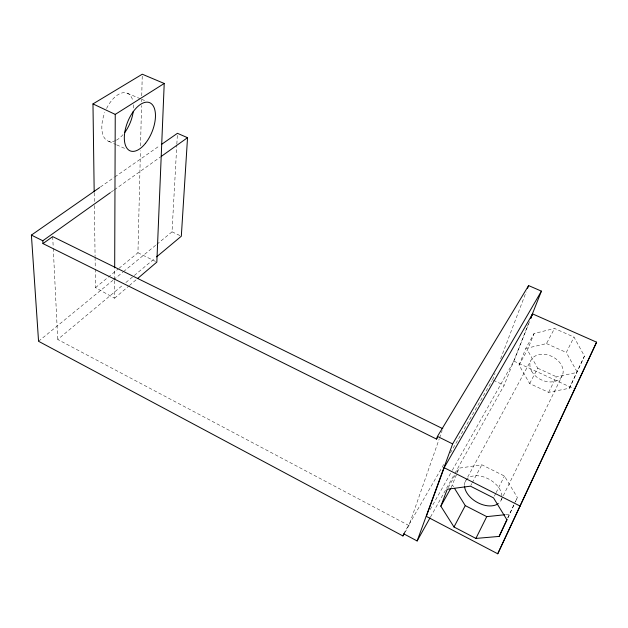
<?xml version="1.0" encoding="UTF-8"?>
<svg xmlns="http://www.w3.org/2000/svg" width="628" height="628" viewBox="0 0 628 628"><rect width="100%" height="100%" fill="white"/><g stroke="black" fill="none" stroke-linecap="round" stroke-linejoin="round"><path stroke-width="0.47" stroke-dasharray="3.14 2.35" d="M95.252 269.074L95.511 287.648L114.571 298.214L114.634 280.614M114.641 279.633L114.681 268.878M118.998 268.329L137.948 252.746L140.421 150.728M140.539 145.822L141.512 105.606M141.606 101.681L141.653 99.719M141.747 95.794L142.273 74.214M156.867 244.292L172.033 231.85L176.798 145.021M176.845 144.048L177.332 135.263M404.77 532.748L408.93 525.542L439.255 438.815M439.576 437.897L442.151 430.541M492.572 379.869L495.021 373.464M500.618 358.816L526.162 291.989M451.116 487.673L456.956 473.536M457.302 472.641L459.005 468.174L481.841 464.791L504.441 476.04L517.378 497.517L515.345 501.913M454.9 473.386L504.135 385.294L528.509 323.726M452.293 470.309L513.869 361.116L530.063 320.249M519.05 365.072L525.738 348.485L534.083 333.515L554.548 328.46L574.008 337.095L584.448 356.092L569.392 388.245L548.605 392.351L529.663 383.551L519.05 365.072L527.402 350.016L534.083 333.515M507.981 517.794L514.936 502.8M569.392 388.245L584.448 356.092M507.667 517.99L514.944 502.635M515.352 501.78L517.378 497.517M501.152 500.116L502.879 496.607M503.303 495.728L562.327 375.497M548.605 392.351L556.369 376.761L576.857 372.483M494.385 496.12L495.696 493.498M496.136 492.627L504.441 476.04M577.014 371.768L566.299 352.481L574.008 337.095M529.663 383.551L537.749 368.22L527.402 350.016M470.898 485.318L471.809 483.607M472.264 482.751L481.841 464.791M525.738 348.485L546.486 343.579L554.548 328.46M465.105 481.872L530.613 360.99M430.518 517.009L454.421 474.242M448.211 487.54L456.187 473.229M456.658 472.382L459.005 468.174M430.164 509.551L451.815 471.165M403.678 533.784L444.514 463.079M450.394 452.89L492.077 380.717M114.571 298.214L128.662 286.172M129.399 285.536L136.818 279.201M408.93 525.542L57.729 339.481L122.892 285.034M125.89 282.529L155.1 258.124M95.511 287.648L118.245 268.949M38.559 341.287L112.883 280.355M113.637 279.727L122.735 272.269M123.496 271.649L156.105 244.912M111.203 192.058L113.582 190.355M114.382 189.789L160.501 156.945M100.409 187.003L114.045 177.496M114.853 176.939L159.787 145.618M505.838 514.646L509.661 514.246M127.351 93.25L140.758 98.918M141.653 99.295L146.12 101.179M108.683 141.324L115.74 144.448M116.62 144.84L125.443 148.75M546.486 343.579L566.299 352.481M537.749 368.22L556.369 376.761M513.869 361.116L573.764 388.654M493.396 380.254L504.135 385.294M172.033 231.85L181.319 236.214M137.948 252.746L156.835 262.096M452.513 485.146L453.51 486.739M52.697 236.63L53.223 247.408M53.27 248.39L57.729 339.481M94.2 192.851L94.326 201.643M94.381 205.552L95.079 256.373M95.095 257.347L95.244 268.101M106.564 108.495A25.795 13.69 -68.5 0 1 132.995 101.414M133.481 104.852A25.795 13.69 -68.5 0 1 133.497 108.66M123.017 134.659A25.795 13.69 -68.5 0 1 116.337 140.209M115.528 140.609A25.795 13.69 -68.5 0 1 104.829 112.451M464.477 485.295A20.237 12.992 29.7 0 1 489.44 479.431A20.237 12.992 29.7 0 1 497.745 503.978M531.626 371.156A17.443 12.85 26.1 0 0 560.419 378.291A17.443 12.85 26.1 0 0 547.545 354.883A17.443 12.85 26.1 0 0 531.626 371.156"/><path stroke-width="0.94" d="M114.681 267.897L115.246 114.398L164.222 83.469L156.835 262.096L137.556 278.573M161.388 144.495L177.434 133.309L187.537 137.689L181.319 236.214L156.6 256.868M99.601 187.56L31.4 235.1L38.559 341.287L402.925 535.951L403.678 533.784L417.133 540.959L430.039 517.865M110.402 192.623L42.814 240.76L42.971 243.586L436.523 439.09L437.457 436.397L528.611 285.583L541.415 291.133L530.66 318.294M417.133 540.959L452.631 443.918L541.415 291.133M444.153 467.695L426.318 516.381L497.729 553.786L596.6 342.189L532.583 313.89L444.153 467.695L520.11 506.05M440.848 506.199L447.269 489.22L470.443 486.174L493.514 497.863L506.859 519.694L499.158 536.406L475.891 538.432L453.989 526.986L440.848 506.199L450.645 488.513M527.567 288.323L528.611 285.583M530.786 318.427L532.583 313.89M497.729 553.786L596.6 342.189M499.158 536.406L507.141 519.56M475.891 538.432L486.739 516.64L504.881 514.748M453.989 526.986L465.27 505.611L454.499 488.341M402.925 535.951L404.314 533.549M436.523 439.09L437.488 437.488M42.971 243.586L52.697 236.63L442.795 428.704M161.302 156.38L187.537 137.689M94.184 191.87L92.975 103.918L142.273 74.214L164.222 83.469M92.975 103.918L115.246 114.398M31.4 235.1L42.814 240.76M437.457 436.397L452.631 443.918M465.27 505.611L486.739 516.64M133.254 111.36A25.795 13.69 -68.5 0 1 124.791 132.453M497.745 503.978A20.237 12.992 29.7 0 1 477.523 502.541A20.237 12.992 29.7 0 1 464.516 486.213M145.461 143.317A25.999 13.164 -68.2 0 0 149.692 102.694A25.999 13.164 -68.2 0 0 124.517 134.306A25.999 13.164 -68.2 0 0 145.461 143.317"/></g></svg>
